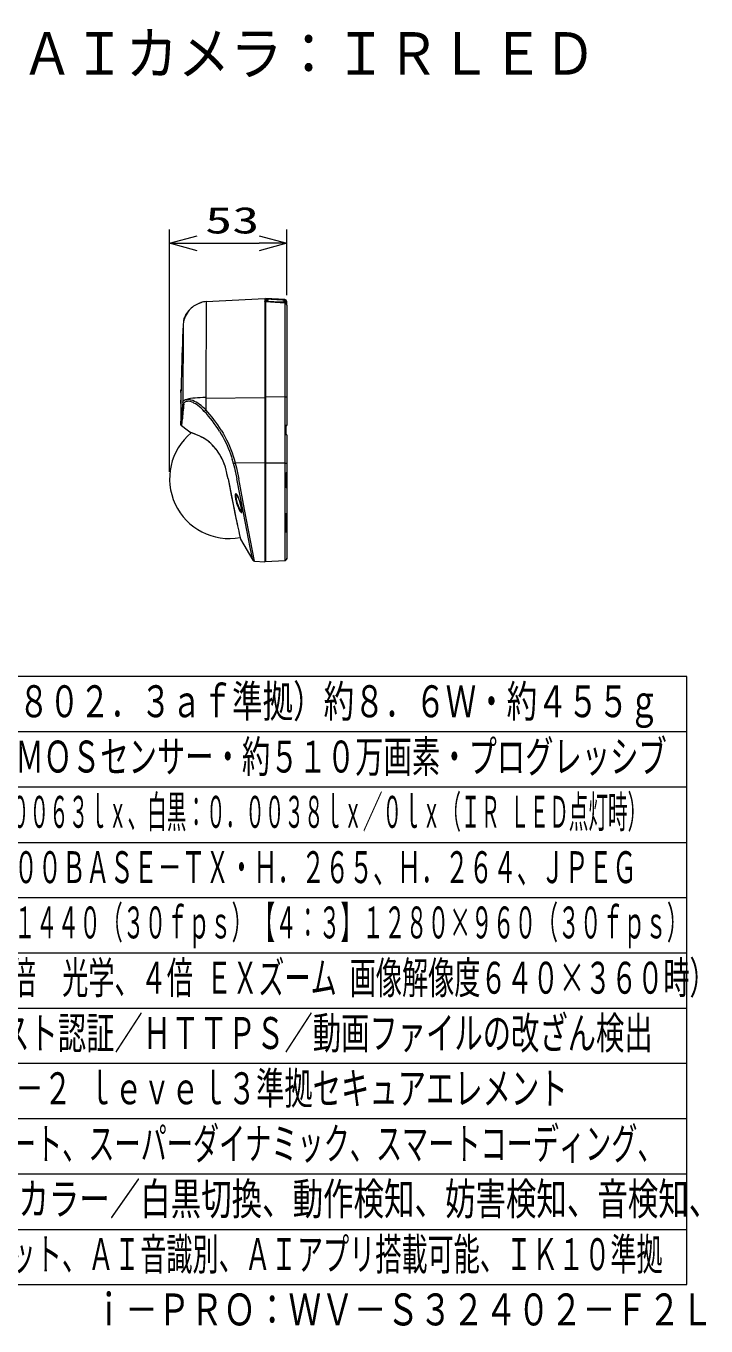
# Model space of a CAD drawing. Units: millimetres on the paper. Extents: x -62 to 64, y -58 to 59.
# Drawn here: x 2.8 to 64.3, y -58.3 to 59.2 of the extents above; entities that cross this region are included whole.
import ezdxf
from ezdxf.enums import TextEntityAlignment as Align

# ---------------------------------------------------------------- set-up
doc = ezdxf.new("R2010")
doc.units = ezdxf.units.MM
doc.layers.add('0-0_MOJI1', color=7, linetype='Continuous')
doc.layers.add('0-1_相当品', color=4, linetype='Continuous')
for name, color, linetype, lineweight in [('0-2_GAIKEI', 4, 'Continuous', 9), ('0-3_SUNPO', 7, 'Continuous', 9), ('0-4_0', 7, 'Continuous', 9), ('0-5_WAKU', 4, 'Continuous', 9)]:
    doc.layers.add(name, color=color, linetype=linetype, lineweight=lineweight)
doc.styles.add('ＭＳ ゴシック', font='')
doc.styles.get('ＭＳ ゴシック').set_extended_font_data('MS Gothic')

# ---------------------------------------------------------------- blocks, each defined once
blk = doc.blocks.new('_Open30')
at = {"layer": '0-4_0'}
blk.add_line((0, 0), (-1, 0), dxfattribs=at)
blk.add_lwpolyline([(-1, 0.2679), (0, 0), (-1, -0.2679)], dxfattribs=at)

msp = doc.modelspace()

# ---------------------------------------------------------------- linework, layer by layer
at = {"layer": '0-2_GAIKEI', "color": 7}
for p, q in [((18.424, 34.119), (18.424, 34.118)), ((18.619, 34.196), (18.619, 34.215)), ((19.084, 34.29), (24.375, 34.567)), ((24.375, 34.567), (24.375, 10.767)), ((24.435, 34.564), (24.435, 34.543)), ((26.185, 34.472), (24.435, 34.564)), ((24.435, 34.543), (24.435, 34.529)), ((24.435, 34.263), (24.435, 10.77)), ((26.375, 33.959), (26.375, 34.272)), ((26.375, 33.958), (26.375, 25.613)), ((17.055, 32.584), (17.055, 32.585)), ((26.375, 25.613), (26.375, 23.107)), ((17.736, 22.43), (17.643, 22.463)), ((26.275, 23.007), (26.275, 22.667)), ((26.275, 22.326), (26.275, 22.667)), ((26.335, 23.067), (26.334, 23.067)), ((19.759, 21.201), (19.762, 21.196)), ((26.334, 22.266), (26.335, 22.266)), ((26.375, 22.226), (26.375, 11.087)), ((20.163, 20.686), (20.165, 20.683)), ((21.064, 18.267), (21.063, 18.267)), ((22.188, 12.82), (23.305, 10.913)), ((23.467, 10.814), (24.375, 10.767)), ((24.375, 10.828), (24.415, 10.827)), ((26.185, 10.862), (24.435, 10.77))]:
    msp.add_line(p, q, dxfattribs=at)
at = {"layer": '0-2_GAIKEI'}
for p, q in [((19.084, 34.29), (19.049, 25.616)), ((24.375, 34.537), (24.377, 34.535)), ((24.378, 34.534), (24.375, 34.534)), ((24.415, 34.226), (24.375, 34.226)), ((24.377, 34.535), (24.378, 34.534)), ((24.415, 34.226), (24.415, 25.656)), ((24.434, 34.237), (24.434, 34.248)), ((26.186, 34.161), (24.435, 34.263)), ((24.435, 34.263), (24.435, 34.263)), ((26.185, 34.158), (24.435, 34.26)), ((24.436, 34.529), (25.98, 34.446)), ((24.455, 34.404), (24.455, 34.479)), ((24.635, 34.395), (24.455, 34.404)), ((24.635, 34.395), (24.635, 34.469)), ((26.175, 34.162), (26.175, 34.366)), ((26.182, 34.353), (26.175, 34.353)), ((26.185, 34.158), (26.186, 34.161)), ((26.185, 34.158), (26.185, 25.649)), ((26.276, 34.253), (26.375, 34.253)), ((26.276, 34.133), (26.276, 34.253)), ((16.805, 26.078), (16.804, 26.078)), ((16.809, 26.368), (16.809, 26.318)), ((16.809, 26.359), (16.809, 26.368)), ((16.79, 25.086), (16.791, 25.141)), ((16.794, 25.378), (16.793, 25.378)), ((16.966, 25.153), (16.826, 23.741)), ((17.347, 25.449), (17.347, 25.449)), ((17.598, 25.267), (17.599, 25.267)), ((17.599, 25.267), (17.604, 25.266)), ((17.604, 25.266), (17.605, 25.265)), ((19.049, 25.535), (19.045, 24.508)), ((19.049, 25.616), (19.049, 25.537)), ((24.375, 25.584), (19.049, 25.535)), ((19.049, 25.537), (19.049, 25.536)), ((19.049, 25.536), (19.049, 25.535)), ((24.415, 25.656), (24.375, 25.656)), ((24.415, 22.667), (24.415, 25.656)), ((26.185, 25.649), (24.435, 25.666)), ((26.185, 25.649), (26.185, 22.667)), ((24.415, 22.667), (24.415, 19.678)), ((26.185, 22.667), (26.185, 10.862)), ((26.25, 23.008), (26.25, 22.667)), ((26.315, 22.27), (26.315, 23.064)), ((26.375, 23.107), (26.374, 23.107)), ((26.25, 22.326), (26.275, 22.326)), ((26.374, 22.226), (26.375, 22.226)), ((21.532, 19.694), (21.532, 19.693)), ((21.532, 19.693), (21.537, 19.674)), ((21.711, 19.711), (21.716, 19.692)), ((24.375, 19.686), (21.711, 19.711)), ((24.415, 19.678), (24.375, 19.678)), ((24.415, 19.678), (24.415, 18.666)), ((26.185, 19.684), (24.435, 19.667)), ((24.411, 17.662), (24.411, 17.61)), ((26.25, 18.711), (26.25, 17.572)), ((26.275, 18.721), (26.275, 17.586)), ((26.275, 18.681), (26.334, 18.681)), ((26.334, 18.781), (26.335, 18.781)), ((26.335, 18.681), (26.335, 17.626)), ((26.335, 18.681), (26.375, 18.681)), ((24.415, 17.612), (24.411, 17.61)), ((24.415, 17.612), (24.415, 14.695)), ((26.275, 17.626), (26.334, 17.626)), ((26.335, 17.626), (26.334, 17.626)), ((26.334, 17.526), (26.335, 17.526)), ((26.335, 17.626), (26.375, 17.626)), ((24.415, 14.695), (24.411, 14.696)), ((24.434, 14.667), (24.434, 14.115)), ((26.25, 15.025), (26.25, 13.496)), ((26.275, 15.048), (26.275, 13.524)), ((26.275, 15.008), (26.334, 15.008)), ((26.334, 15.108), (26.335, 15.108)), ((26.335, 15.008), (26.334, 15.008)), ((26.334, 13.603), (26.334, 15.008)), ((26.335, 15.008), (26.335, 13.634)), ((26.335, 15.008), (26.375, 15.008)), ((24.405, 13.978), (24.405, 13.453)), ((24.405, 13.978), (24.435, 13.978)), ((24.415, 13.459), (24.415, 10.827)), ((26.373, 13.598), (26.334, 13.603)), ((26.335, 13.634), (26.375, 13.634)), ((26.25, 10.895), (26.25, 10.876))]:
    msp.add_line(p, q, dxfattribs=at)
at = {"layer": '0-2_GAIKEI', "color": 7}
for points in [[(18.619, 34.196), (18.619, 34.195), (18.618, 34.195), (18.614, 34.192), (18.567, 34.172), (18.474, 34.137), (18.424, 34.118)], [(18.6, 34.186), (18.464, 34.134), (18.424, 34.119)], [(17.055, 32.585), (17.107, 32.758), (17.172, 32.921), (17.253, 33.085), (17.338, 33.229), (17.415, 33.341), (17.512, 33.465), (17.547, 33.506)], [(17.547, 33.506), (17.466, 33.408), (17.357, 33.257), (17.26, 33.099), (17.178, 32.936), (17.112, 32.77), (17.06, 32.602), (17.055, 32.585)], [(17.621, 22.474), (17.365, 22.668), (16.856, 23.046)], [(18.295, 22.226), (18.159, 22.281), (18.034, 22.328), (17.888, 22.381), (17.621, 22.474)], [(18.308, 22.217), (18.072, 22.311), (17.762, 22.421), (17.642, 22.463), (17.621, 22.474)], [(19.227, 21.694), (19.064, 21.813), (18.901, 21.918), (18.739, 22.013), (18.624, 22.074), (18.51, 22.13), (18.295, 22.226)], [(19.233, 21.687), (19.07, 21.806), (18.869, 21.935), (18.673, 22.046), (18.448, 22.156), (18.308, 22.217)], [(21.064, 18.267), (20.993, 18.62), (20.954, 18.795), (20.89, 19.055), (20.817, 19.309), (20.735, 19.558), (20.641, 19.801), (20.536, 20.037), (20.421, 20.264), (20.295, 20.482), (20.163, 20.686)], [(21.063, 18.267), (20.997, 18.597), (20.923, 18.924), (20.859, 19.164), (20.788, 19.401), (20.707, 19.632), (20.617, 19.857), (20.517, 20.075), (20.408, 20.286), (20.29, 20.489), (20.165, 20.683)], [(21.063, 18.267), (21.39, 16.585), (21.687, 15.12), (21.77, 14.72)], [(21.064, 18.267), (21.349, 16.799), (21.639, 15.363), (21.774, 14.711)], [(26.374, 11.066), (26.36, 11.013), (26.332, 10.964), (26.294, 10.925), (26.275, 10.911)]]:
    msp.add_lwpolyline(points, dxfattribs=at)
at = {"layer": '0-2_GAIKEI'}
for points in [[(24.635, 34.469), (24.455, 34.479), (24.419, 34.479), (24.403, 34.478), (24.397, 34.476), (24.396, 34.475), (24.395, 34.475), (24.395, 34.474), (24.395, 34.418)], [(24.455, 34.404), (24.419, 34.408), (24.4, 34.413), (24.396, 34.415), (24.395, 34.416), (24.395, 34.417), (24.395, 34.418)], [(24.415, 34.226), (24.428, 34.23), (24.432, 34.234), (24.435, 34.242)], [(26.185, 34.472), (26.185, 34.453), (24.435, 34.543)], [(24.436, 34.529), (25.98, 34.446), (26.082, 34.437), (26.112, 34.43), (26.116, 34.428), (26.117, 34.427), (26.118, 34.426), (26.118, 34.426), (26.118, 34.253), (26.117, 34.25), (26.115, 34.246), (26.109, 34.243), (26.091, 34.236), (26.041, 34.23), (25.98, 34.23), (24.436, 34.307)], [(24.635, 34.469), (24.67, 34.466), (24.69, 34.462), (24.693, 34.46), (24.694, 34.459), (24.695, 34.459), (24.695, 34.458)], [(24.635, 34.395), (24.67, 34.395), (24.687, 34.397), (24.692, 34.399), (24.694, 34.4), (24.694, 34.401), (24.695, 34.402), (24.695, 34.458)], [(26.175, 34.366), (26.167, 34.396), (26.15, 34.416), (26.125, 34.428), (26.083, 34.437), (25.988, 34.446), (25.98, 34.446)], [(26.175, 34.194), (26.174, 34.192), (26.172, 34.189), (26.167, 34.186), (26.15, 34.181), (26.115, 34.175), (26.025, 34.171)], [(17.002, 32.197), (16.966, 25.153), (16.973, 25.194), (16.986, 25.238), (17.009, 25.286), (17.032, 25.318), (17.068, 25.356), (17.111, 25.386), (17.161, 25.411), (17.218, 25.43), (17.286, 25.443), (17.347, 25.449)], [(16.804, 26.078), (16.806, 26.226), (16.809, 26.364), (16.809, 26.37), (16.809, 26.37), (16.809, 26.318), (16.805, 26.078)], [(16.794, 25.378), (16.791, 25.141), (16.79, 25.088), (16.79, 25.084), (16.79, 25.084), (16.79, 25.093), (16.792, 25.326), (16.793, 25.378)], [(17.053, 25.005), (17.059, 25.044), (17.07, 25.086), (17.091, 25.133), (17.111, 25.164), (17.144, 25.2), (17.183, 25.23), (17.23, 25.255), (17.284, 25.273), (17.343, 25.284), (17.394, 25.288)], [(19.045, 24.508), (18.932, 24.617), (18.815, 24.723), (18.622, 24.884), (18.482, 24.989), (18.33, 25.094), (18.165, 25.194), (18.029, 25.267), (17.879, 25.335), (17.731, 25.388), (17.651, 25.411), (17.564, 25.431), (17.453, 25.446), (17.403, 25.449), (17.347, 25.449)], [(18.914, 24.368), (18.773, 24.514), (18.621, 24.659), (18.453, 24.803), (18.331, 24.898), (18.266, 24.945), (18.129, 25.036), (17.977, 25.122), (17.894, 25.163), (17.805, 25.202), (17.676, 25.247), (17.605, 25.266)], [(16.826, 23.741), (16.814, 23.611), (16.775, 23.208)], [(20.29, 22.566), (20.441, 22.316), (20.584, 22.063), (20.721, 21.807), (20.85, 21.549), (20.971, 21.29), (21.082, 21.033), (21.185, 20.775), (21.28, 20.517), (21.367, 20.258), (21.446, 20.002)], [(20.445, 22.667), (20.61, 22.391), (20.774, 22.1), (20.928, 21.805), (21.071, 21.508), (21.204, 21.21), (21.325, 20.912), (21.436, 20.614), (21.537, 20.314), (21.618, 20.051), (21.711, 19.711)], [(26.374, 23.107), (26.355, 23.106), (26.339, 23.104), (26.308, 23.092), (26.292, 23.083), (26.269, 23.061), (26.255, 23.037), (26.25, 23.008), (26.275, 23.007)], [(26.374, 22.226), (26.355, 22.227), (26.339, 22.23), (26.308, 22.241), (26.292, 22.251), (26.269, 22.272), (26.255, 22.296), (26.25, 22.326), (26.25, 22.667)], [(21.537, 19.674), (21.641, 19.252), (21.703, 18.971), (21.817, 18.407), (21.845, 18.267)], [(21.716, 19.692), (21.821, 19.259), (21.883, 18.97), (21.998, 18.394), (22.025, 18.252)], [(26.373, 18.819), (26.36, 18.816), (26.337, 18.81), (26.303, 18.795), (26.285, 18.781), (26.267, 18.762), (26.254, 18.738), (26.25, 18.711)], [(23.305, 10.913), (23.071, 12.068), (22.449, 15.203), (21.845, 18.267)], [(23.467, 10.814), (22.558, 15.492), (22.025, 18.252)], [(24.412, 17.667), (24.429, 17.68), (24.435, 17.697)], [(24.435, 17.636), (24.433, 17.629), (24.428, 17.621), (24.415, 17.612)], [(26.335, 18.681), (26.334, 18.681), (26.334, 17.626)], [(21.841, 16.05), (21.919, 15.819), (21.963, 15.706), (22.01, 15.596), (22.057, 15.498), (22.105, 15.406), (22.139, 15.349), (22.173, 15.298), (22.204, 15.257), (22.234, 15.227), (22.255, 15.212), (22.274, 15.205), (22.288, 15.206), (22.299, 15.214), (22.311, 15.234), (22.319, 15.264), (22.322, 15.303), (22.32, 15.367), (22.313, 15.441), (22.284, 15.608), (22.243, 15.789), (22.17, 16.05), (22.087, 16.302), (22.042, 16.424), (21.996, 16.541), (21.948, 16.65), (21.9, 16.75), (21.844, 16.843), (21.817, 16.879), (21.795, 16.902), (21.774, 16.917), (21.756, 16.922), (21.741, 16.918), (21.731, 16.908), (21.722, 16.892), (21.713, 16.86), (21.707, 16.819), (21.706, 16.736), (21.713, 16.641), (21.726, 16.539)], [(21.726, 16.539), (21.744, 16.439), (21.765, 16.336), (21.795, 16.214), (21.841, 16.05)], [(21.807, 16.877), (21.793, 16.872), (21.782, 16.86), (21.77, 16.834), (21.763, 16.799), (21.76, 16.756), (21.76, 16.698), (21.765, 16.634), (21.784, 16.496), (21.804, 16.397), (21.828, 16.295), (21.859, 16.182), (21.895, 16.067)], [(21.805, 16.879), (21.842, 16.839), (21.885, 16.771), (21.942, 16.66), (22.017, 16.486), (22.106, 16.245), (22.169, 16.049)], [(26.25, 17.572), (26.254, 17.546), (26.266, 17.523), (26.29, 17.499), (26.318, 17.486), (26.348, 17.48), (26.368, 17.482), (26.373, 17.484)], [(21.895, 16.067), (21.969, 15.861), (22.015, 15.751), (22.063, 15.646), (22.107, 15.561), (22.151, 15.482), (22.209, 15.392), (22.238, 15.354), (22.265, 15.324), (22.291, 15.301), (22.315, 15.287)], [(22.31, 15.272), (22.318, 15.327), (22.315, 15.407), (22.298, 15.529), (22.262, 15.706), (22.198, 15.95), (22.169, 16.049)], [(24.375, 14.739), (24.381, 14.718), (24.399, 14.702), (24.411, 14.696)], [(24.434, 14.115), (24.417, 14.067), (24.41, 14.04), (24.405, 13.978)], [(24.435, 14.656), (24.432, 14.672), (24.425, 14.686), (24.415, 14.695)], [(26.373, 15.144), (26.366, 15.141), (26.339, 15.13), (26.304, 15.112), (26.282, 15.094), (26.264, 15.072), (26.253, 15.049), (26.25, 15.025)], [(24.415, 13.459), (24.433, 13.47), (24.434, 13.47), (24.434, 13.471), (24.435, 13.471)], [(26.25, 13.496), (26.254, 13.477), (26.267, 13.462), (26.284, 13.459), (26.299, 13.462), (26.314, 13.472), (26.338, 13.498), (26.356, 13.534), (26.368, 13.571), (26.373, 13.598)], [(26.275, 13.524), (26.277, 13.504), (26.279, 13.495), (26.284, 13.488), (26.287, 13.486), (26.291, 13.484), (26.296, 13.485), (26.299, 13.487), (26.31, 13.501), (26.318, 13.519), (26.326, 13.546), (26.334, 13.603)], [(26.374, 11.066), (26.365, 11.025), (26.347, 10.986), (26.322, 10.951), (26.304, 10.933), (26.266, 10.906), (26.253, 10.898), (26.25, 10.896), (26.25, 10.896), (26.25, 10.895)], [(26.374, 11.066), (26.361, 11.014), (26.334, 10.966), (26.297, 10.927), (26.26, 10.902)]]:
    msp.add_lwpolyline(points, dxfattribs=at)
at = {"layer": '0-2_GAIKEI', "color": 7}
for centre, radius, start, end in [((19.213, 32.054), 2.21, 110.91324, 138.91765), ((19.213, 32.054), 2.21, 110.9212, 138.92598), ((19.213, 32.054), 2.21, 110.92132, 138.92586), ((18.635, 34.157), 0.06, 105.30085, 160.58653), ((18.635, 34.138), 0.06, 105.26882, 128.89939), ((19.199, 32.093), 2.2, 93, 105.30061), ((26.175, 34.272), 0.2, 0, 87), ((216.775, 22.667), 200, 177.26865, 179.84507), ((19.199, 32.093), 2.2, 167.10488, 177.26865), ((21.175, 18.267), 5.4, 129.55732, 280.44938), ((16.975, 23.207), 0.2, 180, 233.49469), ((26.335, 23.007), 0.06, 90, 180), ((26.335, 23.107), 0.04, 270, 0), ((16.82, 18.567), 3.947, 41.86455, 52.40973), ((16.831, 18.573), 3.934, 41.8277, 52.35216), ((16.148, 17.947), 4.861, 34.30233, 42.01753), ((16.15, 17.948), 4.858, 34.2571, 41.9632), ((26.335, 22.326), 0.06, 180, 270), ((26.335, 22.226), 0.04, 0, 90), ((132.948, 37.973), 113.583, 191.81309, 192.78487), ((131.919, 37.799), 112.538, 191.83884, 192.82407), ((22.24, 12.851), 0.06, 183.05317, 210.36314), ((23.478, 11.014), 0.2, 210.36314, 267), ((24.415, 10.807), 0.02, 0, 90), ((26.175, 11.062), 0.2, 273.01092, 292.01696), ((26.235, 10.913), 0.04, 292.02435, 356.93204), ((26.174, 11.087), 0.201, 354.02214, 0)]:
    msp.add_arc(centre, radius, start, end, dxfattribs=at)
at = {"layer": '0-2_GAIKEI'}
for centre, radius, start, end in [((24.41, 33.842), 0.466, 86.87399, 94.39316), ((24.386, 34.541), 0.0114, 180, 214.44215), ((24.506, 35.862), 1.335, 264.36035, 266.98795), ((24.422, 34.284), 0.0469, 177.67247, 219.65495), ((24.503, 35.809), 1.282, 264.37733, 266.98963), ((24.4, 34.267), 0.0194, 220.61244, 277.87646), ((24.421, 34.132), 0.117, 83.76405, 98.69821), ((23.017, 34.331), 1.419, 356.65325, 359.01775), ((24.564, 34.254), 1.417, 356.65147, 359.0196), ((26.115, 34.193), 0.0593, 0, 87.71522), ((24.354, 34.473), 1.831, 356.23252, 359.35344), ((26.176, 34.253), 0.1, 0, 87.00795), ((26.175, 34.253), 0.2, 0, 87.03474), ((26.174, 33.958), 0.201, 0, 86.8311), ((216.765, 22.667), 199.99, 179.02271, 179.22334), ((216.84, 22.667), 200.064, 179.02306, 179.22362), ((253.17, 2.699), 237.168, 174.6035, 174.95043), ((17.411, 24.466), 0.823, 76.84335, 91.19903), ((8.436, 24.292), 8.517, 354.27452, 355.16403), ((10.34, 16.397), 11.707, 31.79873, 42.91377), ((10.097, 16.255), 12.173, 31.78386, 42.68767), ((11.646, 23.957), 5.29, 350.08401, 354.41795), ((26.334, 23.107), 0.0399, 270, 0), ((26.334, 22.226), 0.0399, 0, 90), ((10.55, 16.795), 11.358, 14.78633, 16.4002), ((26.333, 18.821), 0.0398, 270, 358.10353), ((26.335, 18.821), 0.04, 270, 0), ((26.372, 18.822), 0.0029, 270, 332.19917), ((24.435, 18.726), 0.06, 180, 240), ((24.435, 17.611), 0.06, 112.31377, 180), ((24.375, 18.622), 0.06, 0, 60), ((24.415, 17.664), 0.0048, 137.91136, 195.54169), ((24.397, 17.698), 0.0377, 291.15354, 0), ((26.335, 18.721), 0.06, 91, 180), ((29.223, 18.739), 2.889, 179.17104, 181.15381), ((22.002, 18.739), 4.334, 359.23067, 0.5526), ((24.43, 17.558), 0.0552, 110.14159, 178.72503), ((26.335, 17.586), 0.06, 180, 269), ((26.333, 17.486), 0.0398, 356.37923, 90), ((29.223, 17.568), 2.889, 178.84621, 180.82895), ((22.002, 17.568), 4.334, 359.44741, 0.76932), ((26.335, 17.486), 0.04, 0, 90), ((26.372, 17.487), 0.0032, 270, 0), ((26.335, 15.048), 0.06, 91, 180), ((26.333, 15.148), 0.0398, 270, 355.07406), ((29.223, 15.066), 2.889, 179.17104, 181.15381), ((26.335, 15.148), 0.04, 270, 0), ((22.002, 15.066), 4.334, 359.23067, 0.5526), ((26.37, 15.148), 0.005, 303.44476, 0), ((24.424, 13.407), 0.0493, 112.66995, 177.8259), ((24.38, 13.506), 0.0584, 295.27515, 307.1622), ((26.059, 13.634), 0.276, 353.55874, 0), ((26.085, 13.634), 0.29, 352.96569, 0), ((26.235, 10.932), 0.04, 291.98569, 312.94034)]:
    msp.add_arc(centre, radius, start, end, dxfattribs=at)
for centre, major_axis, ratio, start_param, end_param in [((24.372, 34.248), (0.005, -0.0598), 0.524826, 1.5266681, 2.8836603), ((26.115, 34.366), (-0.06, 0), 0.995416, 3.1415927, 4.6600291), ((26.175, 33.958), (0.01, -0.203), 0.985018, 1.5225506, 3.037402), ((17.166, 25.151), (0.199, -0.02), 0.89956, 3.2377789, 4.2000792), ((19.165, 25.212), (2.2, -0.011), 0.183216, 1.6240891, 2.5436825), ((24.415, 25.659), (-0.02, 0), 0.18349, 1.5882496, 3.1415927), ((26.175, 25.613), (0.2, 0), 0.183485, 0, 1.5184355), ((19.055, 24.491), (0.146, 0.137), 0.100584, 1.5483136, 2.7779159), ((21.727, 19.729), (0.193, 0.051), 0.164663, 3.3101753, 4.6149886), ((24.415, 19.674), (-0.02, 0), 0.183489, 3.1415927, 4.6949357), ((26.175, 19.721), (-0.2, 0), 0.183482, 1.6231572, 3.1416106), ((24.435, 17.611), (0.06, 0), 0.927184, 1.9823129, 3.1415927), ((26.235, 18.721), (0.04, 0), 0.273939, 5.0967858, 6.2831853), ((26.235, 17.586), (0.04, 0), 0.3795, 5.0967858, 6.2831853), ((26.235, 15.048), (0.04, 0), 0.615505, 5.0967858, 6.2831853), ((26.235, 13.524), (0.04, 0), 0.757202, 5.0967858, 6.2831853)]:
    msp.add_ellipse(centre, major_axis=major_axis, ratio=ratio, start_param=start_param, end_param=end_param, dxfattribs=at)
at = {"layer": '0-2_GAIKEI', "color": 7}
msp.add_ellipse((18.622, 32.584), major_axis=(-1.23, -1.378), ratio=0.766717, start_param=4.7272335, end_param=5.3125357, dxfattribs=at)
at = {"layer": '0-3_SUNPO'}
for p, q in [((15.775, 18.892), (15.775, 40.817)), ((26.375, 34.878), (26.375, 40.817)), ((18.275, 39.567), (23.875, 39.567))]:
    msp.add_line(p, q, dxfattribs=at)
at = {"layer": '0-5_WAKU', "color": 3}
for p, q in [((62.556, 0.391), (-62.444, 0.391)), ((62.556, -54.609), (62.556, 0.391)), ((-62.444, -54.609), (62.556, -54.609))]:
    msp.add_line(p, q, dxfattribs=at)
at = {"layer": '0-5_WAKU'}
for p, q in [((62.556, -4.609), (-62.444, -4.609)), ((62.556, -9.609), (-62.444, -9.609)), ((-62.444, -14.609), (62.556, -14.609)), ((-62.444, -19.609), (62.556, -19.609)), ((-62.444, -24.609), (62.556, -24.609)), ((-62.444, -29.609), (62.556, -29.609)), ((62.556, -34.609), (-62.444, -34.609)), ((62.556, -39.609), (-62.444, -39.609)), ((62.556, -44.609), (-62.444, -44.609)), ((-62.444, -49.609), (62.556, -49.609))]:
    msp.add_line(p, q, dxfattribs=at)

# ---------------------------------------------------------------- block references
at = {"layer": '0-3_SUNPO', "xscale": 2.5, "yscale": 2.5, "rotation": 180}
msp.add_blockref('_Open30', (15.775, 39.567), dxfattribs=at)
at = {"layer": '0-3_SUNPO', "xscale": 2.5, "yscale": 2.5}
msp.add_blockref('_Open30', (26.375, 39.567), dxfattribs=at)

# ---------------------------------------------------------------- texts
at = {"layer": '0-0_MOJI1', "style": 'ＭＳ ゴシック'}
for s, height, width, p in [('屋内４ＭＰドームＡＩカメラ：ＩＲＬＥＤ', 3.849, 0.9, (-35.444, 53.651)), ('ＰｏＥ（ＩＥＥＥ８０２．３ａｆ準拠）約８．６Ｗ・約４５５ｇ', 2.889, 0.7, (-19.944, -4.164)), ('約１／２．８型 ＣＭＯＳセンサー・約５１０万画素・プログレッシブ', 2.889, 0.65, (-19.944, -9.164)), ('（Ｆ２．１）カラー：０．００６３ｌｘ、白黒：０．００３８ｌｘ／０ｌｘ（ＩＲ ＬＥＤ点灯時）', 2.889, 0.45, (-19.944, -14.164)), ('１０ＢＡＳＥ－Ｔ／１００ＢＡＳＥ－ＴＸ・Ｈ．２６５、Ｈ．２６４、ＪＰＥＧ', 2.886, 0.55, (-19.944, -19.164)), ('【１６：９】２５６０×１４４０（３０ｆｐｓ）【４：３】１２８０×９６０（３０ｆｐｓ）', 2.886, 0.5, (-19.944, -24.164)), ('ｆ＝２．４ｍｍ（１倍\u3000光学、４倍 ＥＸズーム 画像解像度６４０×３６０時）', 2.889, 0.6, (-19.944, -29.164)), ('ユーザー認証／ホスト認証／ＨＴＴＰＳ／動画ファイルの改ざん検出', 2.889, 0.65, (-19.944, -34.164)), ('／ＦＩＰＳ １４０－２ ｌｅｖｅｌ３準拠セキュアエレメント', 2.889, 0.65, (-19.944, -39.164)), ('インテリジェントオート、スーパーダイナミック、スマートコーディング、', 2.889, 0.6, (-19.944, -44.164)), ('逆光／強光補正、カラー／白黒切換、動作検知、妨害検知、音検知、', 2.886, 0.7, (-19.944, -49.164)), ('ＭｉｃｒｏＳＤスロット、ＡＩ音識別、ＡＩアプリ搭載可能、ＩＫ１０準拠', 2.886, 0.6, (-19.944, -54.164))]:
    msp.add_text(s, height=height, dxfattribs=dict(at, width=width)).set_placement(p, align=Align.BOTTOM_LEFT)
at = {"layer": '0-1_相当品', "style": 'ＭＳ ゴシック', "width": 0.75}
msp.add_text('ｉ－ＰＲＯ：ＷＶ－Ｓ３２４０２－Ｆ２Ｌ', height=2.889, dxfattribs=at).set_placement((8.796, -59.164), align=Align.BOTTOM_LEFT)
at = {"layer": '0-3_SUNPO', "style": 'ＭＳ ゴシック', "width": 1.5}
msp.add_text('53', height=2.405, dxfattribs=at).set_placement((18.986, 39.729), align=Align.BOTTOM_LEFT)

doc.saveas('drawing.dxf')
